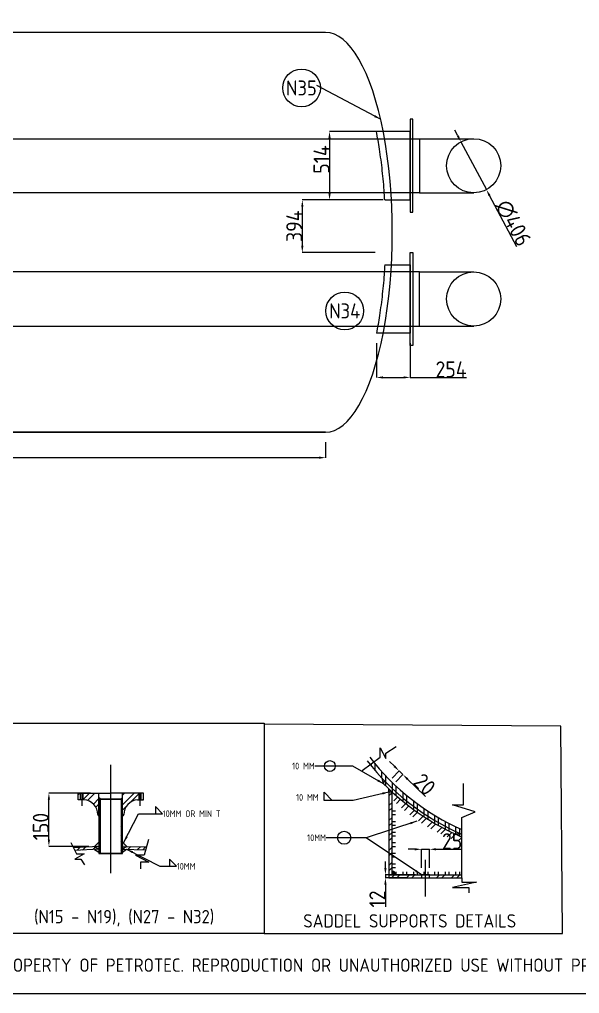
# Model space of a CAD drawing. Header units: inches. Extents: x 23330 to 45059, y 73 to 14133.
# Drawn here: x 36190 to 40393, y 73 to 7384 of the extents above; entities that cross this region are included whole.
import ezdxf

# ---------------------------------------------------------------- set-up
doc = ezdxf.new("R2010")
doc.units = ezdxf.units.IN
doc.header["$LTSCALE"] = 40
doc.header["$MEASUREMENT"] = 0
for name, pattern in [('ACAD_ISO02W100', [15, 12, -3]), ('ACAD_ISO03W100', [30, 12, -18]), ('CENTER', [50.8, 31.75, -6.35, 6.35, -6.35]), ('CENTER2', [1.125, 0.75, -0.125, 0.125, -0.125])]:
    doc.linetypes.add(name, pattern=pattern)
doc.layers.add('fitting', color=7, linetype='CENTER2', lineweight=0)
doc.styles.get("Standard").update_dxf_attribs({"font": 'isocp.shx', "height": 120, "bigfont": '@extfont2.shx'})
doc.dimstyles.new('ISO-25', dxfattribs={"dimtxt": 120, "dimasz": 50, "dimexe": 1.25, "dimexo": 75, "dimtad": 1, "dimdec": 0, "dimtxsty": 'Standard', "dimcen": 0, "dimclrd": 1, "dimclre": 1, "dimclrt": 1, "dimazin": 0, "dimtfac": 1, "dimtdec": 0, "dimtmove": 0, "dimatfit": 3, "dimfxl": 1, "dimtfillclr": 1, "dimarcsym": 0})
pattern_1 = [(90, (29254.37, 491.275), (-79.375, 7e-15), []), (90, (29226.31, 519.34), (-79.375, 7e-15), [])]
pattern_2 = [(45, (29254.37, 491.275), (-56.1266, 56.1266), []), (45, (29254.37, 530.96), (-56.1266, 56.1266), [])]

# ---------------------------------------------------------------- blocks, each defined once
blk = doc.blocks.new('*D76')
at = {"color": 1, "lineweight": -2, "ltscale": 0.25, "transparency": 16777216}
for p, q in [((39003.3, 1778.5), (38967.4, 1813.4)), ((38986.6, 1689.7), (39040, 1744.5)), ((39014.6, 1662.4), (39068, 1717.3)), ((39039.1, 1743.7), (39067.1, 1716.4)), ((39103, 1681.5), (39236.5, 1551.5))]:
    blk.add_line(p, q, dxfattribs=at)
at = {"color": 1, "ltscale": 0.25, "transparency": 16777216}
for points in [[(39009.1, 1784.5), (38997.5, 1772.6), (39039.1, 1743.7)], [(39108.8, 1687.5), (39097.1, 1675.5), (39067.1, 1716.4)]]:
    blk.add_solid(points, dxfattribs=at)
at = {"layer": 'Defpoints', "color": 0, "ltscale": 0.25, "transparency": 16777216}
for p in [(39067.1, 1716.4), (38934.2, 1635.9), (38962.3, 1608.6)]:
    blk.add_point(p, dxfattribs=at)
at = {"color": 1, "ltscale": 0.25, "transparency": 16777216, "insert": (39230, 1642.5), "char_height": 120, "attachment_point": 5, "rotation": 315.77646}
blk.add_mtext('20', dxfattribs=at)
blk = doc.blocks.new('*D72')
at = {"color": 1, "lineweight": -2, "ltscale": 0.25, "transparency": 16777216}
for p, q in [((38936.2, 1014.7), (38936.2, 1064.7)), ((39161.2, 964.7), (38934.9, 964.7)), ((38936.2, 964.7), (38936.2, 940.7)), ((39101.5, 940.7), (38934.9, 940.7)), ((38936.2, 890.7), (38936.2, 724.3))]:
    blk.add_line(p, q, dxfattribs=at)
at = {"color": 1, "ltscale": 0.25, "transparency": 16777216}
for points in [[(38927.8, 1014.7), (38944.5, 1014.7), (38936.2, 964.7)], [(38927.8, 890.7), (38944.5, 890.7), (38936.2, 940.7)]]:
    blk.add_solid(points, dxfattribs=at)
at = {"layer": 'Defpoints', "color": 0, "ltscale": 0.25, "transparency": 16777216}
for p in [(39236.2, 964.7), (38936.2, 940.7), (39176.5, 940.7)]:
    blk.add_point(p, dxfattribs=at)
at = {"color": 1, "ltscale": 0.25, "transparency": 16777216, "insert": (38875.5, 782.5), "char_height": 120, "attachment_point": 5, "rotation": 90}
blk.add_mtext('12', dxfattribs=at)
blk = doc.blocks.new('*D86')
at = {"color": 1, "lineweight": -2, "ltscale": 0.25, "transparency": 16777216}
for p, q in [((36722.7, 1577.4), (36409.7, 1577.4)), ((36411, 1227.4), (36411, 1527.4)), ((36711.8, 1177.4), (36409.7, 1177.4))]:
    blk.add_line(p, q, dxfattribs=at)
at = {"color": 1, "ltscale": 0.25, "transparency": 16777216}
for points in [[(36402.6, 1527.4), (36419.3, 1527.4), (36411, 1577.4)], [(36402.6, 1227.4), (36419.3, 1227.4), (36411, 1177.4)]]:
    blk.add_solid(points, dxfattribs=at)
at = {"layer": 'Defpoints', "color": 0, "ltscale": 0.25, "transparency": 16777216}
for p in [(36411, 1577.4), (36797.7, 1577.4), (36786.8, 1177.4)]:
    blk.add_point(p, dxfattribs=at)
at = {"color": 1, "ltscale": 0.25, "transparency": 16777216, "insert": (36350.3, 1326.1), "char_height": 120, "attachment_point": 5, "rotation": 90}
blk.add_mtext('150', dxfattribs=at)
blk = doc.blocks.new('*D90')
at = {"color": 1, "lineweight": -2, "ltscale": 0.01, "transparency": 16777216}
for p, q in [((39156.2, 1155.4), (39106.2, 1155.4)), ((39206.2, 1015.7), (39206.2, 1156.7)), ((39206.2, 1155.4), (39266.2, 1155.4)), ((39266.2, 1015.7), (39266.2, 1156.7)), ((39316.2, 1155.4), (39507.4, 1155.4))]:
    blk.add_line(p, q, dxfattribs=at)
at = {"color": 1, "ltscale": 0.01, "transparency": 16777216}
for points in [[(39156.2, 1163.8), (39156.2, 1147.1), (39206.2, 1155.4)], [(39316.2, 1163.8), (39316.2, 1147.1), (39266.2, 1155.4)]]:
    blk.add_solid(points, dxfattribs=at)
at = {"layer": 'Defpoints', "color": 0, "ltscale": 0.01, "transparency": 16777216}
for p in [(39266.2, 1155.4), (39206.2, 940.7), (39266.2, 940.7)]:
    blk.add_point(p, dxfattribs=at)
at = {"color": 1, "ltscale": 0.01, "transparency": 16777216, "insert": (39436.8, 1216.1), "char_height": 120, "attachment_point": 5}
blk.add_mtext('25', dxfattribs=at)
blk = doc.blocks.new('*D153')
at = {"color": 1, "lineweight": -2, "transparency": 16777216}
for p, q in [((28987.7, 4211.3), (28987.7, 4093.8)), ((38487.7, 4211.3), (38487.7, 4093.8)), ((38437.7, 4095), (29037.7, 4095))]:
    blk.add_line(p, q, dxfattribs=at)
at = {"color": 1, "transparency": 16777216}
for points in [[(29037.7, 4103.4), (29037.7, 4086.7), (28987.7, 4095)], [(38437.7, 4103.4), (38437.7, 4086.7), (38487.7, 4095)]]:
    blk.add_solid(points, dxfattribs=at)
at = {"layer": 'Defpoints', "color": 0, "transparency": 16777216}
for p in [(28987.7, 4286.3), (38487.7, 4286.3), (28987.7, 4095)]:
    blk.add_point(p, dxfattribs=at)
at = {"color": 1, "transparency": 16777216, "insert": (33737.7, 4155.7), "char_height": 120, "attachment_point": 5}
blk.add_mtext('9500', dxfattribs=at)
blk = doc.blocks.new('*D155')
at = {"color": 1, "lineweight": -2, "transparency": 16777216}
for p, q in [((38856, 6029.3), (38311.3, 6029.3)), ((38312.6, 5979.3), (38312.6, 5685.5)), ((38860.2, 5635.5), (38311.3, 5635.5))]:
    blk.add_line(p, q, dxfattribs=at)
at = {"color": 1, "transparency": 16777216}
for points in [[(38304.2, 5979.3), (38320.9, 5979.3), (38312.6, 6029.3)], [(38304.2, 5685.5), (38320.9, 5685.5), (38312.6, 5635.5)]]:
    blk.add_solid(points, dxfattribs=at)
at = {"layer": 'Defpoints', "color": 0, "transparency": 16777216}
for p in [(38931, 6029.3), (38312.6, 5635.5), (38935.2, 5635.5)]:
    blk.add_point(p, dxfattribs=at)
at = {"color": 1, "transparency": 16777216, "insert": (38251.9, 5832.4), "char_height": 120, "attachment_point": 5, "rotation": 90}
blk.add_mtext('394', dxfattribs=at)
blk = doc.blocks.new('*D161')
at = {"color": 1, "lineweight": -2, "transparency": 16777216}
for p, q in [((38920.2, 6543.3), (38515.6, 6543.3)), ((38516.9, 6493.3), (38516.9, 6079.3)), ((38920.2, 6029.3), (38515.6, 6029.3))]:
    blk.add_line(p, q, dxfattribs=at)
at = {"color": 1, "transparency": 16777216}
for points in [[(38508.6, 6493.3), (38525.2, 6493.3), (38516.9, 6543.3)], [(38508.6, 6079.3), (38525.2, 6079.3), (38516.9, 6029.3)]]:
    blk.add_solid(points, dxfattribs=at)
at = {"layer": 'Defpoints', "color": 0, "transparency": 16777216}
for p in [(38995.2, 6543.3), (38516.9, 6029.3), (38995.2, 6029.3)]:
    blk.add_point(p, dxfattribs=at)
at = {"color": 1, "transparency": 16777216, "insert": (38456.3, 6333.1), "char_height": 120, "attachment_point": 5, "rotation": 90}
blk.add_mtext('514', dxfattribs=at)
blk = doc.blocks.new('*D162')
at = {"color": 1, "lineweight": -2, "transparency": 16777216}
for p, q in [((38868.4, 4954.3), (38868.4, 4696.1)), ((39122, 4954.3), (39122, 4696.1)), ((38918.4, 4697.4), (39072, 4697.4)), ((39122, 4697.4), (39544.8, 4697.4))]:
    blk.add_line(p, q, dxfattribs=at)
at = {"color": 1, "transparency": 16777216}
for points in [[(38918.4, 4705.7), (38918.4, 4689), (38868.4, 4697.4)], [(39072, 4705.7), (39072, 4689), (39122, 4697.4)]]:
    blk.add_solid(points, dxfattribs=at)
at = {"layer": 'Defpoints', "color": 0, "transparency": 16777216}
for p in [(38868.4, 5029.3), (39122, 5029.3), (39122, 4697.4)]:
    blk.add_point(p, dxfattribs=at)
at = {"color": 1, "transparency": 16777216, "insert": (39428.7, 4758), "char_height": 120, "attachment_point": 5}
blk.add_mtext('254', dxfattribs=at)
blk = doc.blocks.new('*D172')
at = {"color": 1, "lineweight": -2, "transparency": 16777216}
for p, q in [((39479.6, 6509.8), (39456.1, 6554)), ((39503.1, 6465.7), (39693.8, 6106.8)), ((39922.6, 5676.6), (39717.3, 6062.7))]:
    blk.add_line(p, q, dxfattribs=at)
at = {"color": 1, "transparency": 16777216}
for points in [[(39486.9, 6513.7), (39472.2, 6505.9), (39503.1, 6465.7)], [(39724.7, 6066.6), (39709.9, 6058.8), (39693.8, 6106.8)]]:
    blk.add_solid(points, dxfattribs=at)
at = {"layer": 'Defpoints', "color": 0, "transparency": 16777216}
for p in [(39503.1, 6465.7), (39693.8, 6106.8)]:
    blk.add_point(p, dxfattribs=at)
at = {"color": 1, "transparency": 16777216, "insert": (39895.5, 5856.6), "char_height": 120, "attachment_point": 5, "rotation": 297.99729}
blk.add_mtext('∅406', dxfattribs=at)

msp = doc.modelspace()

# ---------------------------------------------------------------- hatches: boundary and pattern name
at = {"ltscale": 0.01}
h = msp.add_hatch(dxfattribs=at)
h.set_pattern_fill('STEEL', color=256, scale=25, angle=45, style=0)
h.set_pattern_definition(pattern_1)
h.paths.add_polyline_path([(38930.5, 1669.1), (38923, 1647.2, 0.007453), (38962.3, 1608.6), (38986.3, 1608.6), (38986.3, 1586.2, 0.085028), (39510.1, 1247.6), (39510.1, 1268.1, -0.09774)])
h.paths.add_polyline_path([(38847.9, 1810.1), (38822.2, 1791, 0.120409), (39510.1, 1268.1), (39510.1, 1303, -0.118241)])
h = msp.add_hatch(color=256, dxfattribs=at)
h.paths.add_polyline_path([(38986.3, 1583.6), (38962.3, 1608.6), (38962.3, 1585.4)])
h.paths.add_polyline_path([(38930.5, 1669.1, -0.003657), (38912.1, 1688.3, 0.185423), (38923, 1647.2)])
at = {"ltscale": 25}
h = msp.add_hatch(dxfattribs=at)
h.set_pattern_fill('STEEL', color=256, scale=25, style=0)
h.set_pattern_definition(pattern_2)
h.paths.add_polyline_path([(38962.3, 1608.6), (38962.3, 1556.4, 0.121967), (39510.1, 1205.5), (39510.1, 1247.6, -0.089512)])
at = {"ltscale": 0.2}
h = msp.add_hatch(dxfattribs=at)
h.set_pattern_fill('STEEL', color=256, scale=25, style=0)
h.set_pattern_definition([(45, (29477.235, 361.41), (-56.1266, 56.1266), []), (45, (29477.235, 401.1), (-56.1266, 56.1266), [])])
h.paths.add_polyline_path([(36648.6, 1577.4), (36630.7, 1577.4), (36630.7, 1527.4), (36648.6, 1527.4)])
h.paths.add_polyline_path([(36786.8, 1577.4), (36665.6, 1577.4), (36665.6, 1527.4), (36674.2, 1527.4, -0.381978), (36778.4, 1415.9), (36786.8, 1415.9), (36786.8, 1530.8)])
h.paths.add_polyline_path([(37120.7, 1577.4), (37102.8, 1577.4), (37102.8, 1527.4), (37120.7, 1527.4)])
h.paths.add_polyline_path([(37085.7, 1577.4), (36964.6, 1577.4), (36964.6, 1415.9), (36972.9, 1415.9, -0.381978), (37077.1, 1527.4), (37085.7, 1527.4)])
h.paths.add_polyline_path([(36964.6, 1530.8), (36953.6, 1530.8), (36953.8, 1124.3), (36964.6, 1124.3)])
h.paths.add_polyline_path([(36797.7, 1530.8), (36786.8, 1530.8), (36786.8, 1124.3), (36797.7, 1124.3)])
h.paths.add_polyline_path([(36756.3, 1175.7), (36594.7, 1166.7), (36604.1, 1147.1), (36786.8, 1156.2)])
h.paths.add_polyline_path([(37142.6, 1173.1), (36995.6, 1176.7), (36964.6, 1157.1), (37136.5, 1151.6)])
h = msp.add_hatch(color=256, dxfattribs=at)
h.paths.add_polyline_path([(36972.9, 1415.9), (36964.6, 1415.9), (36964.6, 1405.6, 0.39488)])
h.paths.add_polyline_path([(36786.8, 1415.9), (36778.4, 1415.9, 0.39488), (36786.8, 1405.6)])
h.paths.add_polyline_path([(36786.8, 1542), (36786.8, 1530.8), (36797.7, 1530.8, 0.287698)])
h.paths.add_polyline_path([(36964.6, 1542, 0.287698), (36953.6, 1530.8), (36964.6, 1530.8)])
at = {"ltscale": 0.25}
h = msp.add_hatch(dxfattribs=at)
h.set_pattern_fill('STEEL', color=256, scale=25, style=0)
h.set_pattern_definition(pattern_2)
h.paths.add_polyline_path([(38986.3, 964.7), (38986.3, 1583.6), (38962.3, 1585.4), (38962.3, 964.7)])
at = {"ltscale": 25}
h = msp.add_hatch(dxfattribs=at)
h.set_pattern_fill('STEEL', color=256, scale=25, angle=135, style=0)
h.set_pattern_definition([(180, (29254.37, 491.275), (-7e-15, -79.375), []), (180, (29226.31, 463.21), (-7e-15, -79.375), [])])
h.paths.add_polyline_path([(39012, 1478.6), (38986.3, 1478.6), (38986.3, 991.6, -0.358512), (39008.4, 974.6), (39008.4, 986.2), (39012, 986.2)])
at = {"ltscale": 0.25}
h = msp.add_hatch(color=256, dxfattribs=at)
h.paths.add_polyline_path([(36756.3, 1175.7), (36786.8, 1156.2), (36786.8, 1177.4)])
h.paths.add_polyline_path([(36786.8, 1156.2), (36752.6, 1154.5), (36786.8, 1133.6)])
h.paths.add_polyline_path([(36995.6, 1176.7), (36964.6, 1177.4), (36964.6, 1157.1)])
h.paths.add_polyline_path([(36994.2, 1156.2), (36964.6, 1157.1), (36964.6, 1133.6)])
at = {"ltscale": 1000}
h = msp.add_hatch(color=256, dxfattribs=at)
h.paths.add_polyline_path([(36964.6, 1208.5), (36964.6, 1177.4), (36996.8, 1177.4)])
h.paths.add_polyline_path([(36786.8, 1208.5), (36753.6, 1177.4), (36786.8, 1177.4)])
at = {"ltscale": 0.01}
h = msp.add_hatch(dxfattribs=at)
h.set_pattern_fill('STEEL', color=256, scale=25, style=0)
h.set_pattern_definition(pattern_2)
h.paths.add_polyline_path([(39206.2, 941.8), (39206.2, 964.7), (38962.3, 964.7), (38962.3, 941.8)])
h.paths.add_polyline_path([(39510.1, 941.8), (39510.1, 961.8), (39510.1, 964.7), (39266.2, 964.7), (39266.2, 941.8)])
msp.add_hatch(color=256, dxfattribs=at).paths.add_polyline_path([(38986.3, 991.6), (38986.3, 964.7), (39008.4, 964.7, 0.492592)])
at = {"ltscale": 25}
h = msp.add_hatch(dxfattribs=at)
h.set_pattern_fill('STEEL', color=256, scale=25, angle=45, style=0)
h.set_pattern_definition(pattern_1)
h.paths.add_polyline_path([(39236.2, 986.2), (39008.4, 986.2), (39008.4, 974.6, -0.113956), (39008.4, 964.7), (39236.2, 964.7)])
h.paths.add_polyline_path([(39508.5, 986.2), (39236.2, 986.2), (39236.2, 964.7), (39508.5, 964.7)])

# ---------------------------------------------------------------- linework, layer by layer
for p, q in [((39192, 6489.5), (39598.4, 6489.5)), ((39192, 6083.1), (39598.4, 6083.1)), ((39192, 5489.5), (39598.4, 5489.5)), ((39192, 5083.1), (39598.4, 5083.1)), ((38487.7, 4286.3), (35487.7, 4286.3))]:
    msp.add_line(p, q)
at = {"ltscale": 0.25}
for p, q in [((38896.1, 1845.9), (38896.1, 1917.6)), ((38896.1, 1917.6), (38939.8, 1836.6)), ((38939.8, 1877.1), (39017.8, 1926.9)), ((38762, 1746.2), (38896.1, 1845.9)), ((38939.8, 1836.6), (38939.8, 1877.1)), ((39510.1, 961.8), (39510.1, 1247.6)), ((36786.8, 1177.4), (36594.7, 1166.7)), ((36753.6, 1177.4), (36786.8, 1156.2)), ((36964.6, 1177.4), (37142.6, 1173.1)), ((36996.8, 1177.4), (36964.6, 1157.1)), ((36786.8, 1156.2), (36604.1, 1147.1)), ((36752.6, 1154.5), (36786.8, 1133.6)), ((36964.6, 1157.1), (37136.5, 1151.6)), ((36964.6, 1133.6), (36994.2, 1156.2)), ((39510.1, 941.8), (39510.1, 961.8))]:
    msp.add_line(p, q, dxfattribs=at)
at = {"color": 1, "ltscale": 1000}
msp.add_line((40253.1, 1972.3), (40253.1, 1972.3), dxfattribs=at)
msp.add_line((40253.1, 1972.3), (40253.1, 1972.3), dxfattribs=at)
msp.add_line((40253.1, 1972.3), (40253.1, 1972.3), dxfattribs=at)
at = {"linetype": 'ACAD_ISO03W100', "ltscale": 1000}
msp.add_line((36875.7, 975.3), (36875.7, 1788.8), dxfattribs=at)
at = {"ltscale": 1000}
for p, q in [((38923, 1647.2), (38930.5, 1669.1)), ((38962.3, 1608.6), (38962.3, 941.8)), ((36786.8, 1415.9), (36786.8, 1577.4)), ((36964.6, 1177.4), (36964.6, 1577.4)), ((36964.6, 1415.9), (36964.6, 1577.4)), ((37264, 1422.5), (37211, 1475.5)), ((37211, 1475.5), (37211, 1422.5)), ((36575.2, 1206.8), (36617, 1120.6)), ((36786.8, 1208.5), (36753.6, 1177.4)), ((36964.6, 1208.5), (36996.8, 1177.4)), ((37158.7, 1229.2), (37125.3, 1112.4)), ((36675.4, 1120.6), (36605.8, 1081.6)), ((36617, 1120.6), (36675.4, 1120.6)), ((37125.3, 1112.4), (37061.3, 1112.4)), ((37061.3, 1112.4), (37161.5, 1059.6)), ((36605.8, 1081.6), (36650.4, 1081.6)), ((36650.4, 1081.6), (36678.2, 1039.9)), ((37161.5, 1059.6), (37097.5, 1059.6)), ((37097.5, 1059.6), (37097.5, 1009.5)), ((37369.7, 1027.9), (37316.7, 1080.8)), ((37316.7, 1080.8), (37316.7, 1027.9)), ((38962.3, 964.7), (39510.1, 964.7)), ((38962.3, 941.8), (39510.1, 941.8)), ((38962.3, 940.7), (39510.1, 940.7))]:
    msp.add_line(p, q, dxfattribs=at)
at = {"ltscale": 0.01}
for p, q in [((38962.3, 1608.6), (38986.3, 1583.6)), ((38962.3, 1585.4), (38962.3, 1608.6)), ((39521, 1489.3), (39521, 1650.1)), ((38476, 1522.6), (38476, 1583.4)), ((38476, 1583.4), (38536.9, 1522.6)), ((38986.3, 1583.6), (38962.3, 1585.4)), ((39610.8, 1436.8), (39440.6, 1489.3)), ((39440.6, 1489.3), (39521, 1489.3)), ((39510.1, 1393.5), (39610.8, 1436.8)), ((39510.1, 1247.6), (39510.1, 1393.5)), ((39620.1, 908.1), (39440.6, 867.9)), ((39510.1, 940.7), (39510.1, 908.1)), ((39510.1, 908.1), (39620.1, 908.1)), ((39440.6, 867.9), (39561.3, 867.9)), ((39561.3, 867.9), (39561.3, 827.7))]:
    msp.add_line(p, q, dxfattribs=at)
at = {"linetype": 'ACAD_ISO02W100', "ltscale": 0.2}
for p, q in [((36657.1, 1577.4), (36657.1, 1477.9)), ((37094.3, 1577.4), (37094.3, 1477.9))]:
    msp.add_line(p, q, dxfattribs=at)
at = {"ltscale": 0.2}
for p, q in [((36786.8, 1415.9), (36778.4, 1415.9)), ((36964.6, 1415.9), (36972.9, 1415.9))]:
    msp.add_line(p, q, dxfattribs=at)
at = {"linetype": 'CENTER', "ltscale": 1000}
msp.add_line((39236.2, 800.6), (39236.2, 1075.4), dxfattribs=at)
for points in [[(23329.7, 72.9), (45059.1, 72.9), (45059.1, 14133.1), (23329.7, 14133.1)], [(39122, 5937), (39142, 5937), (39142, 6635.5), (39122, 6635.5)], [(39192, 6083.1), (32299, 6083.1), (32299, 6489.5), (39192, 6489.5)], [(39122, 5635.5), (39142, 5635.5), (39142, 4937), (39122, 4937)], [(39192, 5489.5), (32299, 5489.5), (32299, 5083.1), (39192, 5083.1)]]:
    msp.add_lwpolyline(points, close=True)
for points in [[(38487.7, 7286.3), (28987.7, 7286.3)], [(38931, 6029.3), (39122, 6029.3), (39122, 6543.3), (38868.4, 6543.3)], [(38931, 5543.3), (39122, 5543.3), (39122, 5029.3), (38868.4, 5029.3)], [(28987.7, 4286.3), (38487.7, 4286.3)]]:
    msp.add_lwpolyline(points)
at = {"ltscale": 1000}
for points in [[(38025.4, 522.5), (36018.6, 522.5), (36018.6, 2101.2), (38025.4, 2101.2)], [(38025.4, 522.5), (40264.7, 522.5), (40253.1, 2079.3), (38025.4, 2094.4)], [(36797.7, 1530.8), (36953.6, 1530.8), (36953.8, 1124.3), (36797.7, 1124.3)], [(39266.2, 964.7), (39206.2, 964.7), (39206.2, 940.7), (39266.2, 940.7)]]:
    msp.add_lwpolyline(points, close=True, dxfattribs=at)
for points in [[(36674.2, 1527.4), (36630.7, 1527.4), (36630.7, 1577.4), (36875.7, 1577.4)], [(37077.1, 1527.4), (37120.7, 1527.4), (37120.7, 1577.4), (36875.7, 1577.4)]]:
    msp.add_lwpolyline(points, dxfattribs=at)
at = {"ltscale": 0.2}
for points in [[(36648.6, 1577.4), (36665.6, 1577.4), (36665.6, 1527.4), (36648.6, 1527.4)], [(37102.8, 1577.4), (37085.7, 1577.4), (37085.7, 1527.4), (37102.8, 1527.4)]]:
    msp.add_lwpolyline(points, close=True, dxfattribs=at)
at = {"ltscale": 0.25}
for points in [[(38986.3, 1583.6), (38962.3, 1585.4), (38962.3, 964.7), (38986.3, 964.7)], [(36964.6, 1530.8), (36786.8, 1530.8), (36786.8, 1124.3), (36964.6, 1124.3)]]:
    msp.add_lwpolyline(points, close=True, dxfattribs=at)
for centre, radius in [((38307.1, 6870.1), 141.8), ((39598.4, 6286.3), 203.2), ((39598.4, 5286.3), 203.2), ((38630.6, 5196.5), 141.8)]:
    msp.add_circle(centre, radius)
at = {"ltscale": 0.01}
for centre, radius in [((38519.5, 1780.3), 40.5), ((38626.7, 1241.9), 49.2)]:
    msp.add_circle(centre, radius, dxfattribs=at)
at = {"ltscale": 1000}
for centre, radius, start, end in [((40236.2, 2936.9), 1788, 217.57404, 246.04), ((40236.2, 2936.9), 1820, 217.83693, 246.48691), ((40236.4, 2945.8), 1847, 224.6751, 246.84324), ((36664, 1413.4), 114.5, 1.2398, 84.86282), ((37087.4, 1413.4), 114.5, 95.13718, 178.7602)]:
    msp.add_arc(centre, radius, start, end, dxfattribs=at)
at = {"ltscale": 0.01}
for centre, radius, start, end in [((38971, 1682), 59.3, 173.89667, 215.91519), ((38987, 969.7), 22, 346.9977, 91.89566)]:
    msp.add_arc(centre, radius, start, end, dxfattribs=at)
at = {"ltscale": 0.2}
for centre, radius, start, end in [((36783.4, 1527.7), 14.7, 12.39491, 76.59652), ((36968, 1527.7), 14.7, 103.40348, 167.60509), ((36788.1, 1415.2), 9.68, 176.02937, 262.2216), ((36963.3, 1415.2), 9.68, 277.7784, 3.97063)]:
    msp.add_arc(centre, radius, start, end, dxfattribs=at)
msp.add_ellipse((38487.7, 5786.3), major_axis=(0, -1500), ratio=0.333333, start_param=0, end_param=3.141593)
for points in [[(38931, 6029.3), (38930.1, 6046.8), (38929, 6064.2), (38924, 6138.4), (38919, 6194.5), (38906.9, 6304.5), (38899.8, 6358.4), (38884.7, 6456.1), (38876.9, 6500.4), (38868.4, 6543.3)], [(38931, 5543.3), (38930.1, 5525.8), (38929, 5508.3), (38924, 5434.2), (38919, 5378.1), (38906.9, 5268.1), (38899.8, 5214.2), (38884.7, 5116.4), (38876.9, 5072.2), (38868.4, 5029.3)]]:
    msp.add_open_spline(points, degree=3, knots=[1.735381, 1.735381, 1.735381, 1.735381, 1.7712737, 1.7712737, 1.8885478, 1.8885478, 2.0058218, 2.0058218, 2.1073168, 2.1073168, 2.1073168, 2.1073168])

# ---------------------------------------------------------------- texts
at = {"ltscale": 0.01, "char_height": 50, "attachment_point": 9}
for s, insert, width in [('10 MM', (38405.9, 1755.3), 332.544), ('10 MM', (38435.2, 1519.7), 332.544), ('10MM', (38489.9, 1216.9), 160.381)]:
    msp.add_mtext(s, dxfattribs=dict(at, insert=insert, width=width))
at = {"ltscale": 1000, "char_height": 50, "attachment_point": 1}
for s, insert in [('10MM OR MIN T', (37264.6, 1447.5)), ('10MM', (37370.3, 1052.9))]:
    msp.add_mtext(s, dxfattribs=dict(at, insert=insert))
at = {"ltscale": 1000, "char_height": 100, "attachment_point": 1}
for s, insert, width in [('(N15 - N19), (N27 - N32)', (36299.6, 699.9), 1831.588), ('SADDEL SUPPORTS DETAILS', (38319.6, 668.1), 2019.233)]:
    msp.add_mtext(s, dxfattribs=dict(at, insert=insert, width=width))
at = {"color": 5, "ltscale": 1000, "insert": (35992.4, 335.6), "char_height": 100, "width": 15213.716, "attachment_point": 1}
msp.add_mtext('{\\C256;PROPERTY OF PETROTEC. REPRODUCTION OR UNAUTHORIZED USE WITHOUT PRIOR WRITTEN APPROVAL IS PROHIBITED AND SUBJECT TO LEGAL ACTION.}', dxfattribs=at)
at = {"layer": 'fitting'}
for s, p in [('N35', (38189.7, 6814)), ('N34', (38513.3, 5140.4))]:
    msp.add_text(s, height=112.5, dxfattribs=at).set_placement(p)

# ---------------------------------------------------------------- dimensions: what is measured, and where the dimension line sits
dim = msp.add_linear_dim(base=(38516.9, 6029.3), p1=(38995.2, 6543.3), p2=(38995.2, 6029.3), angle=90, dimstyle='ISO-25')
dim.commit()
dim.dimension.update_dxf_attribs({"geometry": '*D161', "text_midpoint": (38516.9, 6333.1), "dimtype": 160})
dim = msp.add_diameter_dim_2p(p1=(39503.1, 6465.7), p2=(39693.8, 6106.8), dimstyle='ISO-25')
dim.commit()
dim.dimension.update_dxf_attribs({"geometry": '*D172', "text_midpoint": (39842, 5828.1), "dimtype": 163})
dim = msp.add_linear_dim(base=(38312.6, 5635.5), p1=(38931, 6029.3), p2=(38935.2, 5635.5), angle=90, dimstyle='ISO-25')
dim.commit()
dim.dimension.update_dxf_attribs({"geometry": '*D155', "text_midpoint": (38251.9, 5832.4)})
for base, p1, p2, picture, middle in [((39122, 4697.4), (38868.4, 5029.3), (39122, 5029.3), '*D162', (39428.7, 4697.4)), ((28987.7, 4095), (38487.7, 4286.3), (28987.7, 4286.3), '*D153', (33737.7, 4095))]:
    dim = msp.add_linear_dim(base=base, p1=p1, p2=p2, dimstyle='ISO-25')
    dim.commit()
    dim.dimension.update_dxf_attribs({"geometry": picture, "text_midpoint": middle, "dimtype": 160})
at = {"ltscale": 0.25}
dim = msp.add_aligned_dim(p1=(38934.2, 1635.9), p2=(38962.3, 1608.6), distance=150.3, dimstyle='ISO-25', override={"dimdec": 0, "dimlfac": 0.5}, dxfattribs=at)
dim.commit()
dim.dimension.update_dxf_attribs({"geometry": '*D76', "text_midpoint": (39230, 1642.5)})
dim = msp.add_linear_dim(base=(36411, 1577.4), p1=(36786.8, 1177.4), p2=(36797.7, 1577.4), angle=90, text='150', dimstyle='ISO-25', override={"dimlfac": 0.5}, dxfattribs=at)
dim.commit()
dim.dimension.update_dxf_attribs({"geometry": '*D86', "text_midpoint": (36411, 1326.1), "dimtype": 160})
at = {"ltscale": 0.01}
dim = msp.add_linear_dim(base=(39266.2, 1155.4), p1=(39206.2, 940.7), p2=(39266.2, 940.7), dimstyle='ISO-25', override={"dimdec": 0, "dimlfac": 0.42}, dxfattribs=at)
dim.commit()
dim.dimension.update_dxf_attribs({"geometry": '*D90', "text_midpoint": (39436.8, 1216.1)})
at = {"ltscale": 0.25}
dim = msp.add_linear_dim(base=(38936.2, 940.7), p1=(39236.2, 964.7), p2=(39176.5, 940.7), angle=90, dimstyle='ISO-25', override={"dimlfac": 0.5}, dxfattribs=at)
dim.commit()
dim.dimension.update_dxf_attribs({"geometry": '*D72', "text_midpoint": (38875.5, 782.5)})

# ---------------------------------------------------------------- leaders
msp.add_leader([(38899.9, 6635.5), (38422.4, 6888.9)], dimstyle='ISO-25', override={"dimgap": 0.625, "dimtad": 0})
at = {"ltscale": 0.01, "annotation_type": 0, "has_hookline": 1, "hookline_direction": 1}
for points, text_width in [([(38923, 1647.2), (38690.4, 1780.3), (38406.5, 1780.3)], 155), ([(39171.4, 1366.3), (38791.8, 1241.9), (38490.5, 1241.9)], 135)]:
    msp.add_leader(points, dimstyle='ISO-25', override={"dimgap": 0.625, "dimtad": 0}, dxfattribs=dict(at, text_width=text_width))
at = {"ltscale": 0.01}
for points in [[(38962.3, 1585.4), (38693.3, 1522.6), (38476, 1522.6)], [(39206.2, 964.7), (38791.8, 1241.9)]]:
    msp.add_leader(points, dimstyle='ISO-25', override={"dimgap": 0.625, "dimtad": 0}, dxfattribs=at)
at = {"ltscale": 1000, "annotation_type": 0, "has_hookline": 1, "hookline_direction": 0}
msp.add_leader([(36971.6, 1204.1), (37084.6, 1422.5), (37264, 1422.5)], dimstyle='ISO-25', override={"dimgap": 0.625, "dimtad": 0}, dxfattribs=at)
at = {"ltscale": 0.25}
msp.add_leader([(36994.2, 1156.2), (37242.8, 1027.9), (37369.7, 1027.9)], dimstyle='ISO-25', override={"dimgap": 0.625, "dimtad": 0}, dxfattribs=at)

doc.saveas('drawing.dxf')
